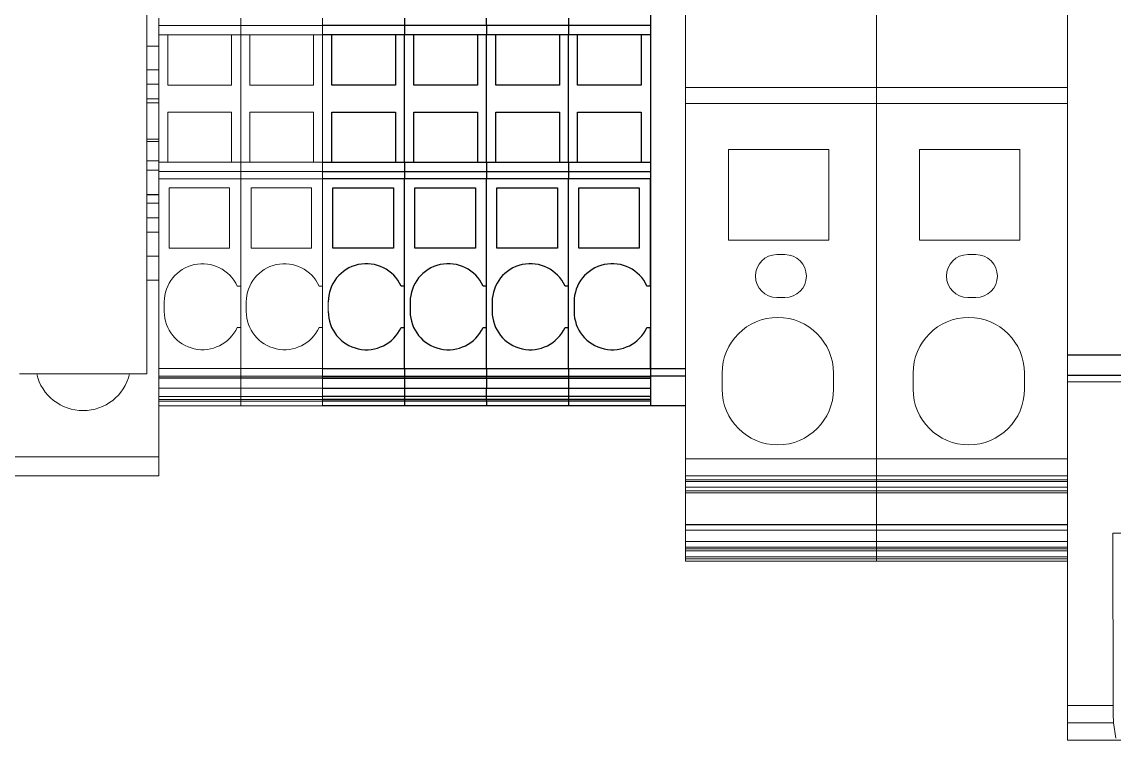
# Model space of a CAD drawing. Extents: x 4137 to 28680, y 2446 to 6814.
# Drawn here: x 16309.4 to 16395.9, y 6356.8 to 6413.6 of the extents above; entities that cross this region are included whole.
import ezdxf

# ---------------------------------------------------------------- set-up
doc = ezdxf.new("R2010")
doc.units = 0
doc.header["$LTSCALE"] = 0.5
doc.layers.get('0').update_dxf_attribs({"linetype": 'CONTINUOUS'})
doc.layers.add('ARCEER', color=3, linetype='CONTINUOUS')
doc.layers.add('VOL', color=2, linetype='CONTINUOUS')

msp = doc.modelspace()

# ---------------------------------------------------------------- linework, layer by layer
at = {"color": 7, "linetype": 'Continuous', "lineweight": 15}
for p, q in [((16392.153, 6387.246), (16392.153, 6439.671)), ((16392.153, 6387.246), (16392.153, 6439.671)), ((16319.262, 6385.738), (16319.262, 6421.018)), ((16319.262, 6385.738), (16319.262, 6421.018)), ((16361.913, 6418.498), (16361.913, 6408.418)), ((16361.913, 6418.498), (16361.913, 6408.418)), ((16377.033, 6408.418), (16377.033, 6418.498)), ((16377.033, 6408.418), (16377.033, 6418.498)), ((16320.207, 6413.899), (16320.207, 6413.319)), ((16320.207, 6413.899), (16320.207, 6413.319)), ((16326.696, 6413.899), (16326.696, 6413.319)), ((16326.696, 6413.899), (16326.696, 6413.319)), ((16333.185, 6413.319), (16333.185, 6413.899)), ((16333.185, 6413.319), (16333.185, 6413.899)), ((16326.696, 6413.319), (16320.207, 6413.319)), ((16320.207, 6413.319), (16320.207, 6412.576)), ((16326.696, 6413.319), (16320.207, 6413.319)), ((16320.207, 6413.319), (16320.207, 6412.576)), ((16326.696, 6412.576), (16320.207, 6412.576)), ((16320.207, 6411.509), (16320.207, 6412.576)), ((16326.696, 6412.576), (16320.207, 6412.576)), ((16320.207, 6411.509), (16320.207, 6412.576)), ((16320.931, 6408.607), (16320.931, 6412.576)), ((16320.931, 6408.607), (16320.931, 6412.576)), ((16325.971, 6412.576), (16325.971, 6408.607)), ((16325.971, 6412.576), (16325.971, 6408.607)), ((16333.185, 6413.319), (16326.696, 6413.319)), ((16326.696, 6413.319), (16326.696, 6412.576)), ((16333.185, 6413.319), (16326.696, 6413.319)), ((16326.696, 6413.319), (16326.696, 6412.576)), ((16333.185, 6412.576), (16326.696, 6412.576)), ((16326.696, 6402.496), (16326.696, 6412.576)), ((16333.185, 6412.576), (16326.696, 6412.576)), ((16326.696, 6402.496), (16326.696, 6412.576)), ((16327.42, 6408.607), (16327.42, 6412.576)), ((16327.42, 6408.607), (16327.42, 6412.576)), ((16332.46, 6412.576), (16332.46, 6408.607)), ((16332.46, 6412.576), (16332.46, 6408.607)), ((16333.185, 6413.319), (16333.185, 6412.576)), ((16333.185, 6413.319), (16333.185, 6412.576)), ((16333.185, 6402.496), (16333.185, 6412.576)), ((16333.185, 6402.496), (16333.185, 6412.576)), ((16320.207, 6411.694), (16319.262, 6411.694)), ((16320.207, 6411.694), (16319.262, 6411.694)), ((16320.207, 6409.804), (16320.207, 6411.509)), ((16320.207, 6409.804), (16320.207, 6411.509)), ((16319.262, 6409.804), (16320.207, 6409.804)), ((16319.262, 6409.804), (16320.207, 6409.804)), ((16320.207, 6408.67), (16320.207, 6409.804)), ((16320.207, 6408.67), (16320.207, 6409.804)), ((16325.971, 6408.607), (16320.931, 6408.607)), ((16325.971, 6408.607), (16320.931, 6408.607)), ((16332.46, 6408.607), (16327.42, 6408.607)), ((16332.46, 6408.607), (16327.42, 6408.607)), ((16361.913, 6408.418), (16361.913, 6407.158)), ((16377.033, 6408.418), (16361.913, 6408.418)), ((16361.913, 6408.418), (16361.913, 6407.158)), ((16377.033, 6408.418), (16361.913, 6408.418)), ((16377.033, 6408.418), (16377.033, 6407.158)), ((16392.153, 6408.418), (16377.033, 6408.418)), ((16377.033, 6408.418), (16377.033, 6407.158)), ((16392.153, 6408.418), (16377.033, 6408.418)), ((16320.207, 6407.51), (16320.207, 6407.212)), ((16320.207, 6407.51), (16320.207, 6407.212)), ((16320.207, 6407.212), (16319.262, 6407.212)), ((16320.207, 6407.212), (16319.262, 6407.212)), ((16320.207, 6404.323), (16320.207, 6407.212)), ((16320.207, 6404.323), (16320.207, 6407.212)), ((16361.913, 6407.158), (16361.913, 6379.024)), ((16377.033, 6407.158), (16361.913, 6407.158)), ((16361.913, 6407.158), (16361.913, 6379.024)), ((16377.033, 6407.158), (16361.913, 6407.158)), ((16377.033, 6379.024), (16377.033, 6407.158)), ((16392.153, 6407.158), (16377.033, 6407.158)), ((16377.033, 6379.024), (16377.033, 6407.158)), ((16392.153, 6407.158), (16377.033, 6407.158)), ((16320.931, 6406.465), (16325.971, 6406.465)), ((16320.931, 6402.496), (16320.931, 6406.465)), ((16320.931, 6406.465), (16325.971, 6406.465)), ((16320.931, 6402.496), (16320.931, 6406.465)), ((16325.971, 6406.465), (16325.971, 6402.496)), ((16325.971, 6406.465), (16325.971, 6402.496)), ((16327.42, 6402.496), (16327.42, 6406.465)), ((16327.42, 6406.465), (16332.46, 6406.465)), ((16327.42, 6402.496), (16327.42, 6406.465)), ((16327.42, 6406.465), (16332.46, 6406.465)), ((16332.46, 6406.465), (16332.46, 6402.496)), ((16332.46, 6406.465), (16332.46, 6402.496)), ((16319.262, 6404.134), (16320.207, 6404.134)), ((16319.262, 6404.134), (16320.207, 6404.134)), ((16320.207, 6404.323), (16320.207, 6404.134)), ((16320.207, 6404.323), (16320.207, 6404.134)), ((16320.207, 6402.622), (16320.207, 6404.134)), ((16320.207, 6402.622), (16320.207, 6404.134)), ((16365.315, 6403.504), (16373.253, 6403.504)), ((16365.315, 6396.322), (16365.315, 6403.504)), ((16365.315, 6403.504), (16373.253, 6403.504)), ((16365.315, 6396.322), (16365.315, 6403.504)), ((16373.253, 6403.504), (16373.253, 6396.322)), ((16373.253, 6403.504), (16373.253, 6396.322)), ((16380.435, 6403.504), (16388.373, 6403.504)), ((16380.435, 6396.322), (16380.435, 6403.504)), ((16380.435, 6403.504), (16388.373, 6403.504)), ((16380.435, 6396.322), (16380.435, 6403.504)), ((16388.373, 6403.504), (16388.373, 6396.322)), ((16388.373, 6403.504), (16388.373, 6396.322)), ((16320.207, 6402.622), (16319.262, 6402.622)), ((16320.207, 6402.622), (16319.262, 6402.622)), ((16320.207, 6402.496), (16326.696, 6402.496)), ((16320.207, 6402.496), (16320.207, 6401.753)), ((16320.207, 6402.496), (16326.696, 6402.496)), ((16320.207, 6402.496), (16320.207, 6401.753)), ((16326.696, 6402.496), (16333.185, 6402.496)), ((16326.696, 6402.496), (16326.696, 6401.753)), ((16326.696, 6402.496), (16333.185, 6402.496)), ((16326.696, 6402.496), (16326.696, 6401.753)), ((16333.185, 6402.496), (16333.185, 6401.753)), ((16333.185, 6402.496), (16333.185, 6401.753)), ((16320.207, 6401.866), (16319.262, 6401.866)), ((16320.207, 6401.866), (16319.262, 6401.866)), ((16320.207, 6401.753), (16326.696, 6401.753)), ((16320.207, 6401.753), (16320.207, 6401.173)), ((16320.207, 6401.753), (16326.696, 6401.753)), ((16320.207, 6401.753), (16320.207, 6401.173)), ((16326.696, 6401.753), (16333.185, 6401.753)), ((16326.696, 6401.753), (16326.696, 6401.173)), ((16326.696, 6401.753), (16333.185, 6401.753)), ((16326.696, 6401.753), (16326.696, 6401.173)), ((16333.185, 6401.753), (16333.185, 6401.173)), ((16333.185, 6401.753), (16333.185, 6401.173)), ((16320.207, 6398.483), (16320.207, 6401.173)), ((16326.696, 6401.173), (16320.207, 6401.173)), ((16320.207, 6398.483), (16320.207, 6401.173)), ((16326.696, 6401.173), (16320.207, 6401.173)), ((16321.026, 6400.48), (16325.814, 6400.48)), ((16321.026, 6395.692), (16321.026, 6400.48)), ((16321.026, 6400.48), (16325.814, 6400.48)), ((16321.026, 6395.692), (16321.026, 6400.48)), ((16325.814, 6400.48), (16325.814, 6395.692)), ((16325.814, 6400.48), (16325.814, 6395.692)), ((16326.696, 6386.171), (16326.696, 6401.173)), ((16333.185, 6401.173), (16326.696, 6401.173)), ((16326.696, 6392.7), (16326.696, 6401.173)), ((16326.696, 6386.171), (16326.696, 6401.173)), ((16333.185, 6401.173), (16326.696, 6401.173)), ((16326.696, 6392.7), (16326.696, 6401.173)), ((16327.515, 6400.48), (16332.303, 6400.48)), ((16327.515, 6395.692), (16327.515, 6400.48)), ((16327.515, 6400.48), (16332.303, 6400.48)), ((16327.515, 6395.692), (16327.515, 6400.48)), ((16332.303, 6400.48), (16332.303, 6395.692)), ((16332.303, 6400.48), (16332.303, 6395.692)), ((16333.185, 6392.7), (16333.185, 6401.173)), ((16333.185, 6386.171), (16333.185, 6401.173)), ((16333.185, 6392.7), (16333.185, 6401.173)), ((16333.185, 6386.171), (16333.185, 6401.173)), ((16320.207, 6399.945), (16319.262, 6399.945)), ((16320.207, 6399.945), (16319.262, 6399.945)), ((16320.207, 6396.952), (16320.207, 6398.086)), ((16320.207, 6396.952), (16320.207, 6398.086)), ((16320.207, 6396.952), (16319.262, 6396.952)), ((16320.207, 6396.952), (16319.262, 6396.952)), ((16320.207, 6386.171), (16320.207, 6396.952)), ((16320.207, 6386.171), (16320.207, 6396.952)), ((16373.253, 6396.322), (16365.315, 6396.322)), ((16373.253, 6396.322), (16365.315, 6396.322)), ((16388.373, 6396.322), (16380.435, 6396.322)), ((16388.373, 6396.322), (16380.435, 6396.322)), ((16325.814, 6395.692), (16321.026, 6395.692)), ((16325.814, 6395.692), (16321.026, 6395.692)), ((16332.303, 6395.692), (16327.515, 6395.692)), ((16332.303, 6395.692), (16327.515, 6395.692)), ((16319.262, 6395.062), (16320.207, 6395.062)), ((16319.262, 6395.062), (16320.207, 6395.062)), ((16369.158, 6395.188), (16369.788, 6395.188)), ((16369.158, 6395.188), (16369.788, 6395.188)), ((16384.278, 6395.188), (16384.908, 6395.188)), ((16384.278, 6395.188), (16384.908, 6395.188)), ((16326.696, 6392.7), (16326.421, 6392.7)), ((16326.696, 6392.7), (16326.421, 6392.7)), ((16333.185, 6392.7), (16332.91, 6392.7)), ((16333.185, 6392.7), (16332.91, 6392.7)), ((16320.648, 6391.44), (16320.648, 6390.684)), ((16320.648, 6391.44), (16320.648, 6390.684)), ((16327.137, 6391.44), (16327.137, 6390.684)), ((16327.137, 6391.44), (16327.137, 6390.684)), ((16333.626, 6391.44), (16333.626, 6390.684)), ((16333.626, 6391.44), (16333.626, 6390.684)), ((16369.788, 6391.786), (16369.158, 6391.786)), ((16369.788, 6391.786), (16369.158, 6391.786)), ((16384.908, 6391.786), (16384.278, 6391.786)), ((16384.908, 6391.786), (16384.278, 6391.786)), ((16326.421, 6389.424), (16326.696, 6389.424)), ((16326.421, 6389.424), (16326.696, 6389.424)), ((16326.696, 6386.171), (16326.696, 6389.424)), ((16326.696, 6386.171), (16326.696, 6389.424)), ((16332.91, 6389.424), (16333.185, 6389.424)), ((16332.91, 6389.424), (16333.185, 6389.424)), ((16333.185, 6386.171), (16333.185, 6389.424)), ((16333.185, 6386.171), (16333.185, 6389.424)), ((16392.153, 6385.639), (16392.153, 6387.246)), ((16392.153, 6385.639), (16392.153, 6387.246)), ((16320.207, 6386.171), (16326.696, 6386.171)), ((16320.207, 6386.171), (16320.207, 6385.563)), ((16320.207, 6386.171), (16326.696, 6386.171)), ((16320.207, 6386.171), (16320.207, 6385.563)), ((16326.696, 6386.171), (16333.185, 6386.171)), ((16326.696, 6386.171), (16326.696, 6385.563)), ((16326.696, 6386.171), (16333.185, 6386.171)), ((16326.696, 6386.171), (16326.696, 6385.563)), ((16333.185, 6386.171), (16333.185, 6385.563)), ((16333.185, 6386.171), (16333.185, 6385.563)), ((16364.811, 6384.541), (16364.811, 6385.801)), ((16364.811, 6384.541), (16364.811, 6385.801)), ((16373.631, 6385.801), (16373.631, 6384.541)), ((16373.631, 6385.801), (16373.631, 6384.541)), ((16379.931, 6384.541), (16379.931, 6385.801)), ((16379.931, 6384.541), (16379.931, 6385.801)), ((16388.751, 6385.801), (16388.751, 6384.541)), ((16388.751, 6385.801), (16388.751, 6384.541)), ((16309.182, 6385.738), (16319.262, 6385.738)), ((16309.182, 6385.738), (16319.262, 6385.738)), ((16320.207, 6385.563), (16326.696, 6385.563)), ((16320.207, 6385.563), (16320.207, 6385.438)), ((16320.207, 6385.563), (16326.696, 6385.563)), ((16320.207, 6385.563), (16320.207, 6385.438)), ((16320.207, 6385.438), (16326.696, 6385.438)), ((16320.207, 6385.438), (16320.207, 6385.421)), ((16320.207, 6385.438), (16326.696, 6385.438)), ((16320.207, 6385.438), (16320.207, 6385.421)), ((16320.207, 6385.421), (16326.696, 6385.421)), ((16320.207, 6385.4), (16320.207, 6385.421)), ((16320.207, 6385.421), (16326.696, 6385.421)), ((16320.207, 6385.4), (16320.207, 6385.421)), ((16320.207, 6385.4), (16326.696, 6385.4)), ((16320.207, 6385.4), (16320.207, 6384.628)), ((16320.207, 6385.4), (16326.696, 6385.4)), ((16320.207, 6385.4), (16320.207, 6384.628)), ((16326.696, 6385.563), (16333.185, 6385.563)), ((16326.696, 6385.563), (16326.696, 6385.438)), ((16326.696, 6385.563), (16333.185, 6385.563)), ((16326.696, 6385.563), (16326.696, 6385.438)), ((16326.696, 6385.438), (16333.185, 6385.438)), ((16326.696, 6385.438), (16326.696, 6385.421)), ((16326.696, 6385.438), (16333.185, 6385.438)), ((16326.696, 6385.438), (16326.696, 6385.421)), ((16326.696, 6385.421), (16333.185, 6385.421)), ((16326.696, 6385.4), (16326.696, 6385.421)), ((16326.696, 6385.421), (16333.185, 6385.421)), ((16326.696, 6385.4), (16326.696, 6385.421)), ((16326.696, 6385.4), (16333.185, 6385.4)), ((16326.696, 6385.4), (16326.696, 6384.628)), ((16326.696, 6385.4), (16333.185, 6385.4)), ((16326.696, 6385.4), (16326.696, 6384.628)), ((16333.185, 6385.438), (16333.185, 6385.563)), ((16333.185, 6385.438), (16333.185, 6385.563)), ((16333.185, 6385.421), (16333.185, 6385.438)), ((16333.185, 6385.421), (16333.185, 6385.438)), ((16333.185, 6385.4), (16333.185, 6385.421)), ((16333.185, 6385.4), (16333.185, 6385.421)), ((16333.185, 6385.4), (16333.185, 6384.628)), ((16333.185, 6385.4), (16333.185, 6384.628)), ((16392.153, 6385.108), (16392.153, 6385.639)), ((16392.153, 6385.108), (16392.153, 6385.639)), ((16392.153, 6385.108), (16460.193, 6385.108)), ((16392.153, 6359.496), (16392.153, 6385.108)), ((16392.153, 6385.108), (16460.193, 6385.108)), ((16392.153, 6359.496), (16392.153, 6385.108)), ((16320.207, 6384.628), (16326.696, 6384.628)), ((16320.207, 6384.628), (16320.207, 6383.945)), ((16320.207, 6384.628), (16326.696, 6384.628)), ((16320.207, 6384.628), (16320.207, 6383.945)), ((16326.696, 6384.628), (16333.185, 6384.628)), ((16326.696, 6384.628), (16326.696, 6383.945)), ((16326.696, 6384.628), (16333.185, 6384.628)), ((16326.696, 6384.628), (16326.696, 6383.945)), ((16333.185, 6383.945), (16333.185, 6384.628)), ((16333.185, 6383.945), (16333.185, 6384.628)), ((16326.696, 6383.945), (16320.207, 6383.945)), ((16320.207, 6383.945), (16320.207, 6383.707)), ((16326.696, 6383.945), (16320.207, 6383.945)), ((16320.207, 6383.945), (16320.207, 6383.707)), ((16326.696, 6383.707), (16320.207, 6383.707)), ((16320.207, 6383.707), (16320.207, 6383.592)), ((16326.696, 6383.707), (16320.207, 6383.707)), ((16320.207, 6383.707), (16320.207, 6383.592)), ((16326.696, 6383.592), (16320.207, 6383.592)), ((16320.207, 6383.592), (16320.207, 6383.218)), ((16326.696, 6383.592), (16320.207, 6383.592)), ((16320.207, 6383.592), (16320.207, 6383.218)), ((16326.696, 6383.218), (16320.207, 6383.218)), ((16320.207, 6379.186), (16320.207, 6383.218)), ((16326.696, 6383.218), (16320.207, 6383.218)), ((16320.207, 6379.186), (16320.207, 6383.218)), ((16333.185, 6383.945), (16326.696, 6383.945)), ((16326.696, 6383.945), (16326.696, 6383.707)), ((16333.185, 6383.945), (16326.696, 6383.945)), ((16326.696, 6383.945), (16326.696, 6383.707)), ((16333.185, 6383.707), (16326.696, 6383.707)), ((16326.696, 6383.707), (16326.696, 6383.592)), ((16333.185, 6383.707), (16326.696, 6383.707)), ((16326.696, 6383.707), (16326.696, 6383.592)), ((16333.185, 6383.592), (16326.696, 6383.592)), ((16326.696, 6383.592), (16326.696, 6383.218)), ((16333.185, 6383.592), (16326.696, 6383.592)), ((16326.696, 6383.592), (16326.696, 6383.218)), ((16333.185, 6383.218), (16326.696, 6383.218)), ((16333.185, 6383.218), (16326.696, 6383.218)), ((16333.185, 6383.707), (16333.185, 6383.945)), ((16333.185, 6383.707), (16333.185, 6383.945)), ((16333.185, 6383.592), (16333.185, 6383.707)), ((16333.185, 6383.592), (16333.185, 6383.707)), ((16333.185, 6383.592), (16333.185, 6383.218)), ((16333.185, 6383.592), (16333.185, 6383.218)), ((16308.237, 6379.186), (16320.207, 6379.186)), ((16308.237, 6379.186), (16320.207, 6379.186)), ((16361.913, 6379.024), (16377.033, 6379.024)), ((16361.913, 6379.024), (16361.913, 6377.688)), ((16361.913, 6379.024), (16377.033, 6379.024)), ((16361.913, 6379.024), (16361.913, 6377.688)), ((16377.033, 6379.024), (16377.033, 6377.688)), ((16377.033, 6379.024), (16392.153, 6379.024)), ((16377.033, 6379.024), (16377.033, 6377.688)), ((16377.033, 6379.024), (16392.153, 6379.024)), ((16308.237, 6377.674), (16320.207, 6377.674)), ((16308.237, 6377.674), (16320.207, 6377.674)), ((16361.913, 6377.688), (16377.033, 6377.688)), ((16361.913, 6377.688), (16361.913, 6377.374)), ((16361.913, 6377.688), (16377.033, 6377.688)), ((16361.913, 6377.688), (16361.913, 6377.374)), ((16361.913, 6377.374), (16377.033, 6377.374)), ((16361.913, 6377.374), (16361.913, 6377.227)), ((16361.913, 6377.374), (16377.033, 6377.374)), ((16361.913, 6377.374), (16361.913, 6377.227)), ((16361.913, 6377.227), (16377.033, 6377.227)), ((16361.913, 6376.788), (16361.913, 6377.227)), ((16361.913, 6377.227), (16377.033, 6377.227)), ((16361.913, 6376.788), (16361.913, 6377.227)), ((16377.033, 6377.374), (16377.033, 6377.688)), ((16377.033, 6377.688), (16392.153, 6377.688)), ((16377.033, 6377.374), (16377.033, 6377.688)), ((16377.033, 6377.688), (16392.153, 6377.688)), ((16377.033, 6377.227), (16377.033, 6377.374)), ((16377.033, 6377.374), (16392.153, 6377.374)), ((16377.033, 6377.227), (16377.033, 6377.374)), ((16377.033, 6377.374), (16392.153, 6377.374)), ((16377.033, 6377.227), (16392.153, 6377.227)), ((16377.033, 6377.227), (16377.033, 6376.788)), ((16377.033, 6377.227), (16392.153, 6377.227)), ((16377.033, 6377.227), (16377.033, 6376.788)), ((16377.033, 6376.788), (16361.913, 6376.788)), ((16361.913, 6376.788), (16361.913, 6376.503)), ((16377.033, 6376.788), (16361.913, 6376.788)), ((16361.913, 6376.788), (16361.913, 6376.503)), ((16377.033, 6376.503), (16361.913, 6376.503)), ((16361.913, 6376.503), (16361.913, 6376.333)), ((16377.033, 6376.503), (16361.913, 6376.503)), ((16361.913, 6376.503), (16361.913, 6376.333)), ((16377.033, 6376.333), (16361.913, 6376.333)), ((16361.913, 6376.333), (16361.913, 6373.824)), ((16377.033, 6376.333), (16361.913, 6376.333)), ((16361.913, 6376.333), (16361.913, 6373.824)), ((16377.033, 6376.503), (16377.033, 6376.788)), ((16392.153, 6376.788), (16377.033, 6376.788)), ((16377.033, 6376.503), (16377.033, 6376.788)), ((16392.153, 6376.788), (16377.033, 6376.788)), ((16377.033, 6376.503), (16377.033, 6376.333)), ((16392.153, 6376.503), (16377.033, 6376.503)), ((16377.033, 6376.503), (16377.033, 6376.333)), ((16392.153, 6376.503), (16377.033, 6376.503)), ((16377.033, 6373.824), (16377.033, 6376.333)), ((16392.153, 6376.333), (16377.033, 6376.333)), ((16377.033, 6373.824), (16377.033, 6376.333)), ((16392.153, 6376.333), (16377.033, 6376.333)), ((16361.913, 6373.824), (16377.033, 6373.824)), ((16361.913, 6373.824), (16361.913, 6373.787)), ((16361.913, 6373.824), (16377.033, 6373.824)), ((16361.913, 6373.824), (16361.913, 6373.787)), ((16361.913, 6373.787), (16377.033, 6373.787)), ((16361.913, 6373.787), (16361.913, 6373.374)), ((16361.913, 6373.787), (16377.033, 6373.787)), ((16361.913, 6373.787), (16361.913, 6373.374)), ((16377.033, 6373.824), (16377.033, 6373.787)), ((16377.033, 6373.824), (16392.153, 6373.824)), ((16377.033, 6373.824), (16377.033, 6373.787)), ((16377.033, 6373.824), (16392.153, 6373.824)), ((16377.033, 6373.787), (16392.153, 6373.787)), ((16377.033, 6373.374), (16377.033, 6373.787)), ((16377.033, 6373.787), (16392.153, 6373.787)), ((16377.033, 6373.374), (16377.033, 6373.787)), ((16361.913, 6373.374), (16377.033, 6373.374)), ((16361.913, 6372.483), (16361.913, 6373.374)), ((16361.913, 6373.374), (16377.033, 6373.374)), ((16361.913, 6372.483), (16361.913, 6373.374)), ((16377.033, 6373.374), (16377.033, 6372.483)), ((16377.033, 6373.374), (16392.153, 6373.374)), ((16377.033, 6373.374), (16377.033, 6372.483)), ((16377.033, 6373.374), (16392.153, 6373.374)), ((16395.75, 6373.138), (16398.505, 6373.138)), ((16395.781, 6359.496), (16395.75, 6373.138)), ((16395.75, 6373.138), (16398.505, 6373.138)), ((16395.781, 6359.496), (16395.75, 6373.138)), ((16377.033, 6372.483), (16361.913, 6372.483)), ((16361.913, 6372.483), (16361.913, 6372.042)), ((16377.033, 6372.483), (16361.913, 6372.483)), ((16361.913, 6372.483), (16361.913, 6372.042)), ((16377.033, 6372.042), (16361.913, 6372.042)), ((16361.913, 6372.042), (16361.913, 6371.902)), ((16377.033, 6372.042), (16361.913, 6372.042)), ((16361.913, 6372.042), (16361.913, 6371.902)), ((16377.033, 6372.042), (16377.033, 6372.483)), ((16392.153, 6372.483), (16377.033, 6372.483)), ((16377.033, 6372.042), (16377.033, 6372.483)), ((16392.153, 6372.483), (16377.033, 6372.483)), ((16392.153, 6372.042), (16377.033, 6372.042)), ((16377.033, 6371.902), (16377.033, 6372.042)), ((16392.153, 6372.042), (16377.033, 6372.042)), ((16377.033, 6371.902), (16377.033, 6372.042)), ((16377.033, 6371.902), (16361.913, 6371.902)), ((16361.913, 6371.902), (16361.913, 6371.754)), ((16377.033, 6371.902), (16361.913, 6371.902)), ((16361.913, 6371.902), (16361.913, 6371.754)), ((16377.033, 6371.754), (16361.913, 6371.754)), ((16361.913, 6371.754), (16361.913, 6371.268)), ((16377.033, 6371.754), (16361.913, 6371.754)), ((16361.913, 6371.754), (16361.913, 6371.268)), ((16377.033, 6371.268), (16361.913, 6371.268)), ((16361.913, 6371.268), (16361.913, 6371.118)), ((16377.033, 6371.268), (16361.913, 6371.268)), ((16361.913, 6371.268), (16361.913, 6371.118)), ((16377.033, 6371.118), (16361.913, 6371.118)), ((16361.913, 6371.118), (16361.913, 6370.933)), ((16377.033, 6371.118), (16361.913, 6371.118)), ((16361.913, 6371.118), (16361.913, 6370.933)), ((16377.033, 6371.754), (16377.033, 6371.902)), ((16392.153, 6371.902), (16377.033, 6371.902)), ((16377.033, 6371.754), (16377.033, 6371.902)), ((16392.153, 6371.902), (16377.033, 6371.902)), ((16377.033, 6371.268), (16377.033, 6371.754)), ((16392.153, 6371.754), (16377.033, 6371.754)), ((16377.033, 6371.268), (16377.033, 6371.754)), ((16392.153, 6371.754), (16377.033, 6371.754)), ((16377.033, 6371.118), (16377.033, 6371.268)), ((16392.153, 6371.268), (16377.033, 6371.268)), ((16377.033, 6371.118), (16377.033, 6371.268)), ((16392.153, 6371.268), (16377.033, 6371.268)), ((16377.033, 6371.118), (16377.033, 6370.933)), ((16392.153, 6371.118), (16377.033, 6371.118)), ((16377.033, 6371.118), (16377.033, 6370.933)), ((16392.153, 6371.118), (16377.033, 6371.118)), ((16377.033, 6370.933), (16361.913, 6370.933)), ((16377.033, 6370.933), (16361.913, 6370.933)), ((16392.153, 6370.933), (16377.033, 6370.933)), ((16392.153, 6370.933), (16377.033, 6370.933)), ((16392.153, 6359.496), (16395.781, 6359.496)), ((16392.153, 6358.126), (16392.153, 6359.496)), ((16392.153, 6359.496), (16395.781, 6359.496)), ((16392.153, 6358.126), (16392.153, 6359.496)), ((16395.796, 6358.126), (16392.153, 6358.126)), ((16392.153, 6356.758), (16392.153, 6358.126)), ((16395.796, 6358.126), (16392.153, 6358.126)), ((16392.153, 6356.758), (16392.153, 6358.126)), ((16395.996, 6356.923), (16395.796, 6358.126)), ((16395.996, 6356.923), (16395.796, 6358.126)), ((16460.193, 6356.758), (16392.153, 6356.758)), ((16460.193, 6356.758), (16392.153, 6356.758))]:
    msp.add_line(p, q, dxfattribs=at)
at = {"color": 8, "linetype": 'Continuous', "lineweight": 15}
for p, q in [((16319.262, 6408.67), (16320.207, 6408.67)), ((16319.262, 6408.67), (16320.207, 6408.67)), ((16320.207, 6407.51), (16319.262, 6407.51)), ((16320.207, 6407.51), (16319.262, 6407.51)), ((16319.262, 6404.323), (16320.207, 6404.323)), ((16319.262, 6404.323), (16320.207, 6404.323)), ((16319.262, 6399.928), (16320.207, 6399.928)), ((16319.262, 6399.928), (16320.207, 6399.928)), ((16320.207, 6399.246), (16319.262, 6399.246)), ((16320.207, 6399.246), (16319.262, 6399.246)), ((16320.207, 6398.086), (16319.262, 6398.086)), ((16320.207, 6398.086), (16319.262, 6398.086)), ((16319.262, 6393.172), (16320.207, 6393.172)), ((16319.262, 6393.172), (16320.207, 6393.172))]:
    msp.add_line(p, q, dxfattribs=at)
at = {"color": 7, "linetype": 'Continuous', "lineweight": 15, "flags": 128}
for points in [[(16320.207, 6407.51), (16320.207, 6407.594), (16320.207, 6407.701), (16320.207, 6407.828), (16320.207, 6407.974), (16320.207, 6408.135), (16320.207, 6408.307), (16320.207, 6408.487), (16320.207, 6408.67)], [(16320.207, 6407.51), (16320.207, 6407.594), (16320.207, 6407.701), (16320.207, 6407.828), (16320.207, 6407.974), (16320.207, 6408.135), (16320.207, 6408.307), (16320.207, 6408.487), (16320.207, 6408.67)], [(16320.207, 6402.496), (16320.207, 6402.511), (16320.207, 6402.593), (16320.207, 6402.622)], [(16320.207, 6402.496), (16320.207, 6402.511), (16320.207, 6402.593), (16320.207, 6402.622)], [(16320.207, 6398.086), (16320.207, 6398.27), (16320.207, 6398.45), (16320.207, 6398.483)], [(16320.207, 6398.086), (16320.207, 6398.27), (16320.207, 6398.45), (16320.207, 6398.483)], [(16320.207, 6377.674), (16320.207, 6377.703), (16320.207, 6377.789), (16320.207, 6377.929), (16320.207, 6378.117), (16320.207, 6378.346), (16320.207, 6378.608), (16320.207, 6378.891), (16320.207, 6379.186)], [(16320.207, 6377.674), (16320.207, 6377.703), (16320.207, 6377.789), (16320.207, 6377.929), (16320.207, 6378.117), (16320.207, 6378.346), (16320.207, 6378.608), (16320.207, 6378.891), (16320.207, 6379.186)]]:
    msp.add_lwpolyline(points, dxfattribs=at)
at = {"color": 7, "linetype": 'Continuous', "lineweight": 15}
for centre, radius, start, end in [((16323.672, 6391.44), 3.024, 24.62432, 180.00007), ((16323.672, 6391.44), 3.024, 24.62432, 180.00007), ((16330.161, 6391.44), 3.024, 24.62432, 180.00007), ((16330.161, 6391.44), 3.024, 24.62432, 180.00007), ((16369.158, 6393.487), 1.701, 90, 270), ((16369.158, 6393.487), 1.701, 90, 270), ((16369.788, 6393.487), 1.701, 270, 90), ((16369.788, 6393.487), 1.701, 270, 90), ((16384.278, 6393.487), 1.701, 90, 270), ((16384.278, 6393.487), 1.701, 90, 270), ((16384.908, 6393.487), 1.701, 270, 90), ((16384.908, 6393.487), 1.701, 270, 90), ((16323.672, 6390.684), 3.024, 180.00007, 335.37568), ((16323.672, 6390.684), 3.024, 180.00007, 335.37568), ((16330.161, 6390.684), 3.024, 180.00007, 335.37568), ((16330.161, 6390.684), 3.024, 180.00007, 335.37568), ((16369.221, 6385.801), 4.41, 0, 180), ((16369.221, 6385.801), 4.41, 0, 180), ((16384.341, 6385.801), 4.41, 0, 180), ((16384.341, 6385.801), 4.41, 0, 180), ((16314.222, 6386.62), 3.78, 193.4934, 270), ((16314.222, 6386.62), 3.78, 193.4934, 270), ((16314.222, 6386.62), 3.78, 270, 346.5066), ((16314.222, 6386.62), 3.78, 270, 346.5066), ((16369.221, 6384.541), 4.41, 180, 0), ((16369.221, 6384.541), 4.41, 180, 0), ((16384.341, 6384.541), 4.41, 180, 0), ((16384.341, 6384.541), 4.41, 180, 0)]:
    msp.add_arc(centre, radius, start, end, dxfattribs=at)
msp.add_open_spline([(16395.796, 6358.126), (16395.794, 6358.164), (16395.79, 6358.235), (16395.785, 6358.601), (16395.782, 6359.029), (16395.781, 6359.348), (16395.781, 6359.496)], degree=3, knots=[0, 0, 0, 0, 0.299513, 0.566091, 0.799618, 1, 1, 1, 1], dxfattribs=at)
msp.add_open_spline([(16395.796, 6358.126), (16395.794, 6358.164), (16395.79, 6358.235), (16395.785, 6358.601), (16395.782, 6359.029), (16395.781, 6359.348), (16395.781, 6359.496)], degree=3, knots=[0, 0, 0, 0, 0.299513, 0.566091, 0.799618, 1, 1, 1, 1], dxfattribs=at)
at = {"layer": 'ARCEER'}
for p, q in [((16339.674, 6413.899), (16339.674, 6413.319)), ((16339.674, 6413.899), (16339.674, 6413.319)), ((16346.163, 6413.319), (16346.163, 6413.899)), ((16346.163, 6413.319), (16346.163, 6413.899)), ((16352.652, 6413.899), (16352.652, 6413.319)), ((16352.652, 6413.899), (16352.652, 6413.319)), ((16359.141, 6414.191), (16359.141, 6386.171)), ((16359.141, 6414.191), (16359.141, 6386.171)), ((16339.674, 6413.319), (16333.185, 6413.319)), ((16339.674, 6413.319), (16333.185, 6413.319)), ((16339.674, 6412.576), (16333.185, 6412.576)), ((16339.674, 6412.576), (16333.185, 6412.576)), ((16333.909, 6408.607), (16333.909, 6412.576)), ((16333.909, 6408.607), (16333.909, 6412.576)), ((16338.949, 6412.576), (16338.949, 6408.607)), ((16338.949, 6412.576), (16338.949, 6408.607)), ((16346.163, 6413.319), (16339.674, 6413.319)), ((16339.674, 6413.319), (16339.674, 6412.576)), ((16346.163, 6413.319), (16339.674, 6413.319)), ((16339.674, 6413.319), (16339.674, 6412.576)), ((16346.163, 6412.576), (16339.674, 6412.576)), ((16339.674, 6402.496), (16339.674, 6412.576)), ((16346.163, 6412.576), (16339.674, 6412.576)), ((16339.674, 6402.496), (16339.674, 6412.576)), ((16340.398, 6408.607), (16340.398, 6412.576)), ((16340.398, 6408.607), (16340.398, 6412.576)), ((16345.438, 6412.576), (16345.438, 6408.607)), ((16345.438, 6412.576), (16345.438, 6408.607)), ((16346.163, 6413.319), (16346.163, 6412.576)), ((16352.652, 6413.319), (16346.163, 6413.319)), ((16346.163, 6413.319), (16346.163, 6412.576)), ((16352.652, 6413.319), (16346.163, 6413.319)), ((16346.163, 6402.496), (16346.163, 6412.576)), ((16352.652, 6412.576), (16346.163, 6412.576)), ((16346.163, 6402.496), (16346.163, 6412.576)), ((16352.652, 6412.576), (16346.163, 6412.576)), ((16346.887, 6408.607), (16346.887, 6412.576)), ((16346.887, 6408.607), (16346.887, 6412.576)), ((16351.927, 6412.576), (16351.927, 6408.607)), ((16351.927, 6412.576), (16351.927, 6408.607)), ((16359.141, 6413.319), (16352.652, 6413.319)), ((16352.652, 6413.319), (16352.652, 6412.576)), ((16359.141, 6413.319), (16352.652, 6413.319)), ((16352.652, 6413.319), (16352.652, 6412.576)), ((16359.141, 6412.576), (16352.652, 6412.576)), ((16352.652, 6402.496), (16352.652, 6412.576)), ((16359.141, 6412.576), (16352.652, 6412.576)), ((16352.652, 6402.496), (16352.652, 6412.576)), ((16353.376, 6408.607), (16353.376, 6412.576)), ((16353.376, 6408.607), (16353.376, 6412.576)), ((16358.416, 6412.576), (16358.416, 6408.607)), ((16358.416, 6412.576), (16358.416, 6408.607)), ((16338.949, 6408.607), (16333.909, 6408.607)), ((16338.949, 6408.607), (16333.909, 6408.607)), ((16345.438, 6408.607), (16340.398, 6408.607)), ((16345.438, 6408.607), (16340.398, 6408.607)), ((16351.927, 6408.607), (16346.887, 6408.607)), ((16351.927, 6408.607), (16346.887, 6408.607)), ((16358.416, 6408.607), (16353.376, 6408.607)), ((16358.416, 6408.607), (16353.376, 6408.607)), ((16333.909, 6406.465), (16338.949, 6406.465)), ((16333.909, 6402.496), (16333.909, 6406.465)), ((16333.909, 6406.465), (16338.949, 6406.465)), ((16333.909, 6402.496), (16333.909, 6406.465)), ((16338.949, 6406.465), (16338.949, 6402.496)), ((16338.949, 6406.465), (16338.949, 6402.496)), ((16340.398, 6406.465), (16345.438, 6406.465)), ((16340.398, 6402.496), (16340.398, 6406.465)), ((16340.398, 6406.465), (16345.438, 6406.465)), ((16340.398, 6402.496), (16340.398, 6406.465)), ((16345.438, 6406.465), (16345.438, 6402.496)), ((16345.438, 6406.465), (16345.438, 6402.496)), ((16346.887, 6406.465), (16351.927, 6406.465)), ((16346.887, 6402.496), (16346.887, 6406.465)), ((16346.887, 6406.465), (16351.927, 6406.465)), ((16346.887, 6402.496), (16346.887, 6406.465)), ((16351.927, 6406.465), (16351.927, 6402.496)), ((16351.927, 6406.465), (16351.927, 6402.496)), ((16353.376, 6406.465), (16358.416, 6406.465)), ((16353.376, 6402.496), (16353.376, 6406.465)), ((16353.376, 6406.465), (16358.416, 6406.465)), ((16353.376, 6402.496), (16353.376, 6406.465)), ((16358.416, 6406.465), (16358.416, 6402.496)), ((16358.416, 6406.465), (16358.416, 6402.496)), ((16333.185, 6402.496), (16339.674, 6402.496)), ((16333.185, 6402.496), (16339.674, 6402.496)), ((16339.674, 6402.496), (16346.163, 6402.496)), ((16339.674, 6402.496), (16339.674, 6401.753)), ((16339.674, 6402.496), (16346.163, 6402.496)), ((16339.674, 6402.496), (16339.674, 6401.753)), ((16346.163, 6402.496), (16346.163, 6401.753)), ((16346.163, 6402.496), (16352.652, 6402.496)), ((16346.163, 6402.496), (16346.163, 6401.753)), ((16346.163, 6402.496), (16352.652, 6402.496)), ((16352.652, 6402.496), (16359.141, 6402.496)), ((16352.652, 6402.496), (16352.652, 6401.753)), ((16352.652, 6402.496), (16359.141, 6402.496)), ((16352.652, 6402.496), (16352.652, 6401.753)), ((16333.185, 6401.753), (16339.674, 6401.753)), ((16333.185, 6401.753), (16339.674, 6401.753)), ((16339.674, 6401.753), (16346.163, 6401.753)), ((16339.674, 6401.753), (16339.674, 6401.173)), ((16339.674, 6401.753), (16346.163, 6401.753)), ((16339.674, 6401.753), (16339.674, 6401.173)), ((16346.163, 6401.753), (16346.163, 6401.173)), ((16346.163, 6401.753), (16352.652, 6401.753)), ((16346.163, 6401.753), (16346.163, 6401.173)), ((16346.163, 6401.753), (16352.652, 6401.753)), ((16352.652, 6401.753), (16359.141, 6401.753)), ((16352.652, 6401.753), (16352.652, 6401.173)), ((16352.652, 6401.753), (16359.141, 6401.753)), ((16352.652, 6401.753), (16352.652, 6401.173)), ((16339.674, 6401.173), (16333.185, 6401.173)), ((16339.674, 6401.173), (16333.185, 6401.173)), ((16334.004, 6400.48), (16338.792, 6400.48)), ((16334.004, 6395.692), (16334.004, 6400.48)), ((16334.004, 6400.48), (16338.792, 6400.48)), ((16334.004, 6395.692), (16334.004, 6400.48)), ((16338.792, 6400.48), (16338.792, 6395.692)), ((16338.792, 6400.48), (16338.792, 6395.692)), ((16339.674, 6386.171), (16339.674, 6401.173)), ((16346.163, 6401.173), (16339.674, 6401.173)), ((16339.674, 6392.7), (16339.674, 6401.173)), ((16339.674, 6386.171), (16339.674, 6401.173)), ((16346.163, 6401.173), (16339.674, 6401.173)), ((16339.674, 6392.7), (16339.674, 6401.173)), ((16340.493, 6400.48), (16345.281, 6400.48)), ((16340.493, 6395.692), (16340.493, 6400.48)), ((16340.493, 6400.48), (16345.281, 6400.48)), ((16340.493, 6395.692), (16340.493, 6400.48)), ((16345.281, 6400.48), (16345.281, 6395.692)), ((16345.281, 6400.48), (16345.281, 6395.692)), ((16346.163, 6392.7), (16346.163, 6401.173)), ((16346.163, 6386.171), (16346.163, 6401.173)), ((16352.652, 6401.173), (16346.163, 6401.173)), ((16346.163, 6392.7), (16346.163, 6401.173)), ((16346.163, 6386.171), (16346.163, 6401.173)), ((16352.652, 6401.173), (16346.163, 6401.173)), ((16346.982, 6400.48), (16351.77, 6400.48)), ((16346.982, 6395.692), (16346.982, 6400.48)), ((16346.982, 6400.48), (16351.77, 6400.48)), ((16346.982, 6395.692), (16346.982, 6400.48)), ((16351.77, 6400.48), (16351.77, 6395.692)), ((16351.77, 6400.48), (16351.77, 6395.692)), ((16352.652, 6386.171), (16352.652, 6401.173)), ((16359.141, 6401.173), (16352.652, 6401.173)), ((16352.652, 6392.7), (16352.652, 6401.173)), ((16352.652, 6386.171), (16352.652, 6401.173)), ((16359.141, 6401.173), (16352.652, 6401.173)), ((16352.652, 6392.7), (16352.652, 6401.173)), ((16353.471, 6400.48), (16358.259, 6400.48)), ((16353.471, 6395.692), (16353.471, 6400.48)), ((16353.471, 6400.48), (16358.259, 6400.48)), ((16353.471, 6395.692), (16353.471, 6400.48)), ((16358.259, 6400.48), (16358.259, 6395.692)), ((16358.259, 6400.48), (16358.259, 6395.692)), ((16359.141, 6392.7), (16359.141, 6401.173)), ((16359.141, 6392.7), (16359.141, 6401.173)), ((16338.792, 6395.692), (16334.004, 6395.692)), ((16338.792, 6395.692), (16334.004, 6395.692)), ((16345.281, 6395.692), (16340.493, 6395.692)), ((16345.281, 6395.692), (16340.493, 6395.692)), ((16351.77, 6395.692), (16346.982, 6395.692)), ((16351.77, 6395.692), (16346.982, 6395.692)), ((16358.259, 6395.692), (16353.471, 6395.692)), ((16358.259, 6395.692), (16353.471, 6395.692)), ((16339.674, 6392.7), (16339.399, 6392.7)), ((16339.674, 6392.7), (16339.399, 6392.7)), ((16346.163, 6392.7), (16345.888, 6392.7)), ((16346.163, 6392.7), (16345.888, 6392.7)), ((16352.652, 6392.7), (16352.377, 6392.7)), ((16352.652, 6392.7), (16352.377, 6392.7)), ((16359.141, 6392.7), (16358.866, 6392.7)), ((16359.141, 6392.7), (16358.866, 6392.7)), ((16340.115, 6391.44), (16340.115, 6390.684)), ((16340.115, 6391.44), (16340.115, 6390.684)), ((16346.604, 6391.44), (16346.604, 6390.684)), ((16346.604, 6391.44), (16346.604, 6390.684)), ((16353.093, 6391.44), (16353.093, 6390.684)), ((16353.093, 6391.44), (16353.093, 6390.684)), ((16339.399, 6389.424), (16339.674, 6389.424)), ((16339.399, 6389.424), (16339.674, 6389.424)), ((16339.674, 6386.171), (16339.674, 6389.424)), ((16339.674, 6386.171), (16339.674, 6389.424)), ((16345.888, 6389.424), (16346.163, 6389.424)), ((16345.888, 6389.424), (16346.163, 6389.424)), ((16346.163, 6386.171), (16346.163, 6389.424)), ((16346.163, 6386.171), (16346.163, 6389.424)), ((16352.377, 6389.424), (16352.652, 6389.424)), ((16352.377, 6389.424), (16352.652, 6389.424)), ((16352.652, 6386.171), (16352.652, 6389.424)), ((16352.652, 6386.171), (16352.652, 6389.424)), ((16358.866, 6389.424), (16359.141, 6389.424)), ((16358.866, 6389.424), (16359.141, 6389.424)), ((16359.141, 6386.171), (16359.141, 6389.424)), ((16359.141, 6386.171), (16359.141, 6389.424)), ((16333.185, 6386.171), (16339.674, 6386.171)), ((16333.185, 6386.171), (16339.674, 6386.171)), ((16339.674, 6386.171), (16346.163, 6386.171)), ((16339.674, 6386.171), (16339.674, 6385.563)), ((16339.674, 6386.171), (16346.163, 6386.171)), ((16339.674, 6386.171), (16339.674, 6385.563)), ((16346.163, 6386.171), (16346.163, 6385.563)), ((16346.163, 6386.171), (16352.652, 6386.171)), ((16346.163, 6386.171), (16346.163, 6385.563)), ((16346.163, 6386.171), (16352.652, 6386.171)), ((16352.652, 6386.171), (16359.141, 6386.171)), ((16352.652, 6386.171), (16352.652, 6385.563)), ((16352.652, 6386.171), (16359.141, 6386.171)), ((16352.652, 6386.171), (16352.652, 6385.563)), ((16359.141, 6386.171), (16361.913, 6386.171)), ((16359.141, 6386.171), (16359.141, 6385.563)), ((16359.141, 6386.171), (16361.913, 6386.171)), ((16359.141, 6386.171), (16359.141, 6385.563)), ((16333.185, 6385.563), (16339.674, 6385.563)), ((16333.185, 6385.563), (16339.674, 6385.563)), ((16333.185, 6385.438), (16339.674, 6385.438)), ((16333.185, 6385.438), (16339.674, 6385.438)), ((16333.185, 6385.421), (16339.674, 6385.421)), ((16333.185, 6385.421), (16339.674, 6385.421)), ((16333.185, 6385.4), (16339.674, 6385.4)), ((16333.185, 6385.4), (16339.674, 6385.4)), ((16339.674, 6385.563), (16346.163, 6385.563)), ((16339.674, 6385.563), (16339.674, 6385.438)), ((16339.674, 6385.563), (16346.163, 6385.563)), ((16339.674, 6385.563), (16339.674, 6385.438)), ((16339.674, 6385.438), (16346.163, 6385.438)), ((16339.674, 6385.438), (16339.674, 6385.421)), ((16339.674, 6385.438), (16346.163, 6385.438)), ((16339.674, 6385.438), (16339.674, 6385.421)), ((16339.674, 6385.421), (16346.163, 6385.421)), ((16339.674, 6385.4), (16339.674, 6385.421)), ((16339.674, 6385.421), (16346.163, 6385.421)), ((16339.674, 6385.4), (16339.674, 6385.421)), ((16339.674, 6385.4), (16346.163, 6385.4)), ((16339.674, 6385.4), (16339.674, 6384.628)), ((16339.674, 6385.4), (16346.163, 6385.4)), ((16339.674, 6385.4), (16339.674, 6384.628)), ((16346.163, 6385.438), (16346.163, 6385.563)), ((16346.163, 6385.563), (16352.652, 6385.563)), ((16346.163, 6385.438), (16346.163, 6385.563)), ((16346.163, 6385.563), (16352.652, 6385.563)), ((16346.163, 6385.421), (16346.163, 6385.438)), ((16346.163, 6385.438), (16352.652, 6385.438)), ((16346.163, 6385.421), (16346.163, 6385.438)), ((16346.163, 6385.438), (16352.652, 6385.438)), ((16346.163, 6385.421), (16352.652, 6385.421)), ((16346.163, 6385.4), (16346.163, 6385.421)), ((16346.163, 6385.421), (16352.652, 6385.421)), ((16346.163, 6385.4), (16346.163, 6385.421)), ((16346.163, 6385.4), (16346.163, 6384.628)), ((16346.163, 6385.4), (16352.652, 6385.4)), ((16346.163, 6385.4), (16346.163, 6384.628)), ((16346.163, 6385.4), (16352.652, 6385.4)), ((16352.652, 6385.563), (16359.141, 6385.563)), ((16352.652, 6385.563), (16352.652, 6385.438)), ((16352.652, 6385.563), (16359.141, 6385.563)), ((16352.652, 6385.563), (16352.652, 6385.438)), ((16352.652, 6385.438), (16359.141, 6385.438)), ((16352.652, 6385.438), (16352.652, 6385.421)), ((16352.652, 6385.438), (16359.141, 6385.438)), ((16352.652, 6385.438), (16352.652, 6385.421)), ((16352.652, 6385.421), (16359.141, 6385.421)), ((16352.652, 6385.4), (16352.652, 6385.421)), ((16352.652, 6385.421), (16359.141, 6385.421)), ((16352.652, 6385.4), (16352.652, 6385.421)), ((16352.652, 6385.4), (16359.141, 6385.4)), ((16352.652, 6385.4), (16352.652, 6384.628)), ((16352.652, 6385.4), (16359.141, 6385.4)), ((16352.652, 6385.4), (16352.652, 6384.628)), ((16361.913, 6385.563), (16359.141, 6385.563)), ((16359.141, 6385.563), (16359.141, 6383.24)), ((16359.141, 6385.438), (16359.141, 6385.563)), ((16361.913, 6385.563), (16359.141, 6385.563)), ((16359.141, 6385.563), (16359.141, 6383.24)), ((16359.141, 6385.438), (16359.141, 6385.563)), ((16333.185, 6384.628), (16339.674, 6384.628)), ((16333.185, 6384.628), (16339.674, 6384.628)), ((16339.674, 6384.628), (16346.163, 6384.628)), ((16339.674, 6384.628), (16339.674, 6383.945)), ((16339.674, 6384.628), (16346.163, 6384.628)), ((16339.674, 6384.628), (16339.674, 6383.945)), ((16346.163, 6383.945), (16346.163, 6384.628)), ((16346.163, 6384.628), (16352.652, 6384.628)), ((16346.163, 6383.945), (16346.163, 6384.628)), ((16346.163, 6384.628), (16352.652, 6384.628)), ((16352.652, 6384.628), (16359.141, 6384.628)), ((16352.652, 6384.628), (16352.652, 6383.945)), ((16352.652, 6384.628), (16359.141, 6384.628)), ((16352.652, 6384.628), (16352.652, 6383.945)), ((16339.674, 6383.945), (16333.185, 6383.945)), ((16339.674, 6383.945), (16333.185, 6383.945)), ((16339.674, 6383.707), (16333.185, 6383.707)), ((16339.674, 6383.707), (16333.185, 6383.707)), ((16339.674, 6383.592), (16333.185, 6383.592)), ((16339.674, 6383.592), (16333.185, 6383.592)), ((16339.674, 6383.218), (16333.185, 6383.218)), ((16339.674, 6383.218), (16333.185, 6383.218)), ((16346.163, 6383.945), (16339.674, 6383.945)), ((16339.674, 6383.945), (16339.674, 6383.707)), ((16346.163, 6383.945), (16339.674, 6383.945)), ((16339.674, 6383.945), (16339.674, 6383.707)), ((16346.163, 6383.707), (16339.674, 6383.707)), ((16339.674, 6383.707), (16339.674, 6383.592)), ((16346.163, 6383.707), (16339.674, 6383.707)), ((16339.674, 6383.707), (16339.674, 6383.592)), ((16346.163, 6383.592), (16339.674, 6383.592)), ((16339.674, 6383.592), (16339.674, 6383.218)), ((16346.163, 6383.592), (16339.674, 6383.592)), ((16339.674, 6383.592), (16339.674, 6383.218)), ((16346.163, 6383.218), (16339.674, 6383.218)), ((16346.163, 6383.218), (16339.674, 6383.218)), ((16352.652, 6383.945), (16346.163, 6383.945)), ((16346.163, 6383.707), (16346.163, 6383.945)), ((16352.652, 6383.945), (16346.163, 6383.945)), ((16346.163, 6383.707), (16346.163, 6383.945)), ((16346.163, 6383.592), (16346.163, 6383.707)), ((16352.652, 6383.707), (16346.163, 6383.707)), ((16346.163, 6383.592), (16346.163, 6383.707)), ((16352.652, 6383.707), (16346.163, 6383.707)), ((16346.163, 6383.592), (16346.163, 6383.218)), ((16352.652, 6383.592), (16346.163, 6383.592)), ((16346.163, 6383.592), (16346.163, 6383.218)), ((16352.652, 6383.592), (16346.163, 6383.592)), ((16352.652, 6383.218), (16346.163, 6383.218)), ((16352.652, 6383.218), (16346.163, 6383.218)), ((16359.141, 6383.945), (16352.652, 6383.945)), ((16352.652, 6383.945), (16352.652, 6383.707)), ((16359.141, 6383.945), (16352.652, 6383.945)), ((16352.652, 6383.945), (16352.652, 6383.707)), ((16359.141, 6383.707), (16352.652, 6383.707)), ((16352.652, 6383.707), (16352.652, 6383.592)), ((16359.141, 6383.707), (16352.652, 6383.707)), ((16352.652, 6383.707), (16352.652, 6383.592)), ((16359.141, 6383.592), (16352.652, 6383.592)), ((16352.652, 6383.592), (16352.652, 6383.218)), ((16359.141, 6383.592), (16352.652, 6383.592)), ((16352.652, 6383.592), (16352.652, 6383.218)), ((16359.141, 6383.218), (16352.652, 6383.218)), ((16359.141, 6383.218), (16352.652, 6383.218)), ((16359.141, 6383.24), (16361.913, 6383.24)), ((16359.141, 6383.24), (16359.141, 6383.218)), ((16359.141, 6383.24), (16361.913, 6383.24)), ((16359.141, 6383.24), (16359.141, 6383.218)), ((16361.913, 6383.218), (16359.141, 6383.218)), ((16361.913, 6383.218), (16359.141, 6383.218))]:
    msp.add_line(p, q, dxfattribs=at)
for centre, start, end in [((16336.65, 6391.44), 24.62432, 179.99993), ((16336.65, 6391.44), 24.62432, 179.99993), ((16343.139, 6391.44), 24.62432, 179.99993), ((16343.139, 6391.44), 24.62432, 179.99993), ((16349.628, 6391.44), 24.62432, 179.99993), ((16349.628, 6391.44), 24.62432, 179.99993), ((16356.117, 6391.44), 24.62432, 179.99993), ((16356.117, 6391.44), 24.62432, 179.99993), ((16336.65, 6390.684), 179.99993, 335.37568), ((16336.65, 6390.684), 179.99993, 335.37568), ((16343.139, 6390.684), 179.99993, 335.37568), ((16343.139, 6390.684), 179.99993, 335.37568), ((16349.628, 6390.684), 179.99993, 335.37568), ((16349.628, 6390.684), 179.99993, 335.37568), ((16356.117, 6390.684), 179.99993, 335.37568), ((16356.117, 6390.684), 179.99993, 335.37568)]:
    msp.add_arc(centre, 3.024, start, end, dxfattribs=at)
at = {"layer": 'VOL'}
for p, q in [((16392.153, 6387.246), (16460.193, 6387.246)), ((16392.153, 6387.246), (16460.193, 6387.246)), ((16392.153, 6385.639), (16460.193, 6385.639)), ((16392.153, 6385.639), (16460.193, 6385.639))]:
    msp.add_line(p, q, dxfattribs=at)

doc.saveas('drawing.dxf')
